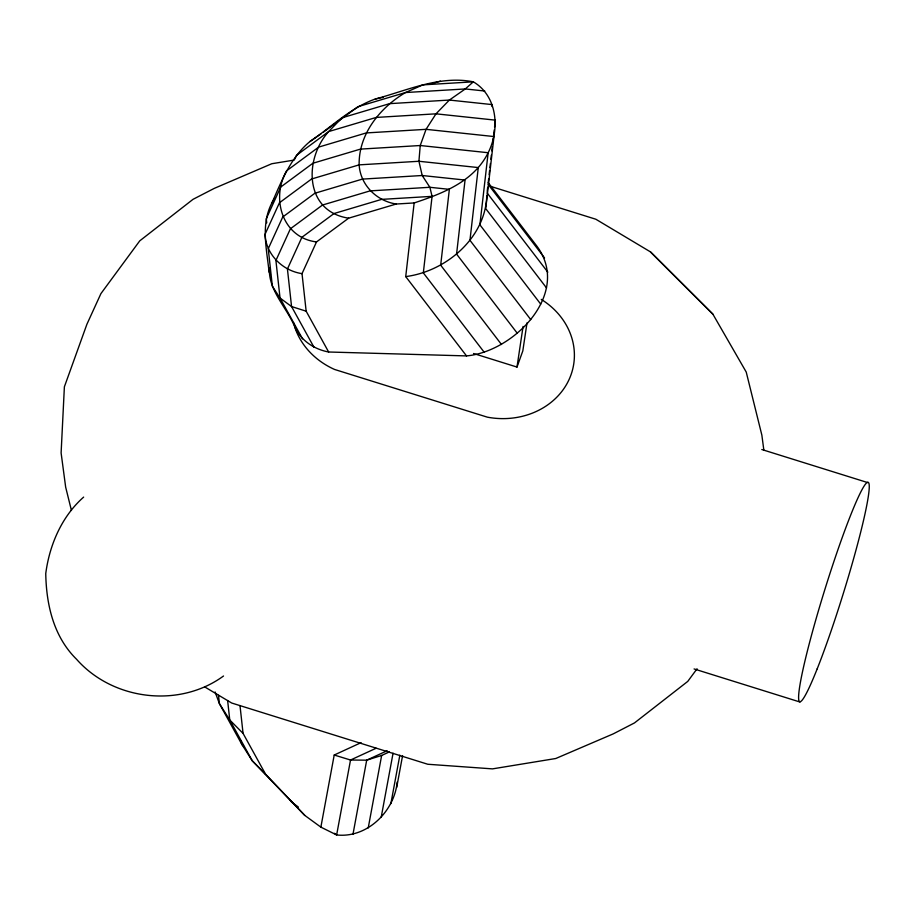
<?xml version="1.0" encoding="UTF-8"?>
<svg xmlns="http://www.w3.org/2000/svg" width="915" height="915" viewBox="0 0 915 915"><rect width="100%" height="100%" fill="white"/><g stroke="black" fill="none" stroke-linecap="round" stroke-linejoin="round"><path stroke-width="1.37" d="M269.41 268.095C268.164 290.49 286.933 307.531 294.859 327.078C301.115 340.7 314.165 349.278 328.634 352L466.524 355.912C514.116 351.68 571.623 293.029 536.899 246.158L488.244 182.714M486.814 195.49C485.568 237.877 446.051 271.435 405.722 276.593L414.152 202.947C442.711 193.442 473.936 181.513 488.153 152.725C500.07 129.564 497.554 95.984 473.318 81.824C439.612 75.167 407.095 90.505 375.276 99.014C350.411 107.856 331.402 127.002 309.899 141.55C290.913 157.334 281.74 180.587 272.087 202.558C260.535 224.289 266.677 248.96 269.09 272.03L270.451 274.511M215.105 691.98L219.417 703.658L241.903 744.467L252.254 760.788L304.832 815.448L320.868 827.137L336.64 834.949C367.075 838.369 394.434 811.411 397.179 782.062M337.28 121.97L357.925 106.7L405.505 92.541L422.856 84.866L473.318 81.824L465.289 88.949L449.379 100.055L435.998 113.826L426.058 129.335L420.237 145.519L418.921 161.269L422.204 175.508L429.878 187.289L432.086 196.348L423.325 272.864L484.138 352.172M491.996 106.552L492.224 104.607L449.379 100.055L389.596 103.647L342.027 117.806L328.645 131.577L296.517 155.333L294.779 159.13M487.203 191.464L487.684 187.278M488.164 183.08L488.644 178.883M489.125 174.685L489.605 170.487M489.925 167.697L490.406 163.499M490.886 159.302L491.366 155.104M491.835 150.906L492.316 146.709M492.796 142.511L493.276 138.314M493.597 135.523L494.237 129.93M494.558 127.128L495.358 120.14L435.998 113.826L376.225 117.429L328.645 131.577C303.654 159.382 304.558 211.525 348.638 218.17L396.206 204.022L414.152 202.947M473.535 353.499L516.998 367.064L523.071 326.449M527.006 322.881L522.82 350.891L516.998 367.064M320.868 827.137L334.215 755.024L361.082 742.648M352.95 834.423L366.698 760.171L387.171 750.746M368.23 827.938L381.647 755.458L389.321 751.924M381.166 817.427L393.061 753.194M390.877 803.61L399.844 755.184M396.698 787.426L402.589 755.607M328.634 352L306.159 311.192L302.019 273.654L316.51 241.926L348.638 218.17M272.087 202.558L275.152 197.789M697.047 668.785L687.76 681.4L634.472 722.93L613.233 733.876L555.76 758.512L492.499 768.875L427.774 764.254L231.678 703.017L204.96 687.062M83.642 497.097C61.751 516.426 49.467 544.974 45.75 573.579C46.31 604.724 53.585 636.668 76.551 659.258C112.82 700.352 179.134 708.462 223.523 676.002M334.981 123.662L323.533 132.035M309.899 141.55L321.257 133.624M376.111 748.241L350.525 760.022L334.215 755.024M381.647 755.458L366.698 760.171L350.525 760.022L336.64 834.949L334.387 833.302M432.303 83.562L440.458 81.126M375.276 99.014L383.408 97.299M294.253 160.056L271.766 163.739L214.282 188.376L193.042 199.321L139.755 240.851L100.924 293.612L86.891 324.299L64.382 386.805L61.111 452.948L65.663 487.146L71.439 510.456M432.086 196.348L381.612 199.379L334.044 213.527L301.916 237.282L287.424 269.01L291.565 306.548L314.039 347.357M484.767 91.02L465.289 88.949L405.505 92.541C380.068 107.57 358.554 134.07 359.137 164.86C360.35 184.979 376.603 201.025 396.206 204.022M490.978 186.488L595.837 219.234L650.474 251.888L712.865 314.142L746.228 372.062L761.852 435.105L763.853 450.157M761.806 449.517L867.729 482.594M694.073 668.945L799.996 702.022M316.51 241.926C282.209 237.671 270.829 198.269 286.578 170.831L318.706 147.086L366.275 132.927L426.058 129.335L493.974 136.552L485.728 208.62L546.529 287.928M302.019 273.654C282.415 270.657 266.162 254.61 264.95 234.492L279.441 202.764L311.569 179.008L359.137 164.86L418.921 161.269L478.282 167.571L469.955 240.302L530.769 319.621M306.159 311.192L291.565 306.548L280.036 298.05L272.373 286.281L268.244 248.731L282.724 217.004L314.851 193.259L362.432 179.1L422.204 175.508L465.049 180.061L456.574 254.073L517.387 333.392M298.313 807.007L291.542 802.066L290.066 799.744M712.865 314.142L650.474 251.888M304.832 815.448L265.544 774.17L243.058 733.373L229.768 719.991L219.417 703.658L218.502 695.32M265.544 774.17L252.254 760.788L229.768 719.991L227.629 700.524M243.87 746.526L241.903 744.467L240.462 740.567M488.095 184.281L544.562 257.939M487.043 192.871L547.845 272.178M540.708 304.112L479.895 224.793L488.153 152.725L420.237 145.519L360.453 149.111L312.884 163.259L280.756 187.015L266.265 218.742L266.723 222.917M501.489 344.498L440.675 265.178L449.357 189.348L429.878 187.289L370.095 190.88L322.515 205.029L290.398 228.784L275.907 260.512L280.036 298.05L302.522 338.859M405.722 276.593L466.524 355.912M293.955 323.201L294.859 327.078M239.993 705.557L243.058 733.373M541.268 299.399A74.355 65.594 8.5 0 1 569.096 379.496A74.355 65.594 8.5 0 1 487.34 417.16L334.558 369.454A74.355 65.594 8.5 0 1 294.824 327.296M817.209 668.808A114.913 9.402 -72.7 0 0 869.25 485.934A114.913 9.402 -72.7 0 0 815.128 622.189A114.913 9.402 -72.7 0 0 817.209 668.808"/></g></svg>
